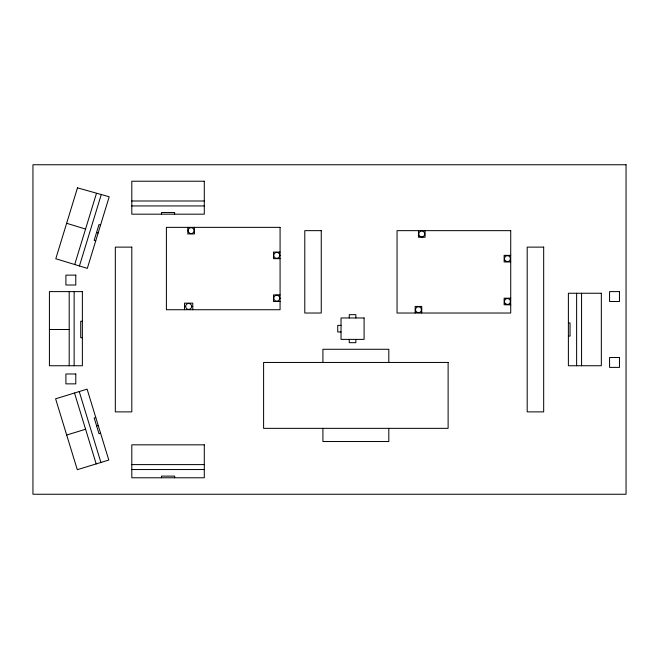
<?xml version="1.0" encoding="UTF-8"?>
<svg xmlns="http://www.w3.org/2000/svg" width="659" height="659" viewBox="0 0 659 659"><rect width="100%" height="100%" fill="white"/><g stroke="black" fill="none" stroke-linecap="round" stroke-linejoin="round"><path stroke-width="0.99" d="M98.133 232.998L96.576 232.438M74.714 264.514L96.387 193.622M79.434 265.964L101.115 195.064M95.786 417.518L94.212 417.995L99.023 433.754L100.605 433.268M66.683 435.031L85.588 429.248M96.618 425.879L98.191 425.393L87.112 389.156L55.603 398.794L77.284 469.686L108.793 460.056L98.191 425.393M131.8 200.995L204.29 200.995M131.8 205.938L204.29 205.938M280.075 252.067L273.485 252.067L273.485 258.657L280.075 258.657M279.745 255.362A2.966 2.966 0 0 1 275.297 257.933A2.966 2.966 0 0 1 275.297 252.792A2.966 2.966 0 0 1 279.745 255.362L280.075 255.362M510.725 255.362L504.135 255.362L504.135 261.952L510.725 261.952M280.075 294.902L273.485 294.902L273.485 301.493L280.075 301.493M279.745 298.197A2.966 2.966 0 0 0 275.297 295.627A2.966 2.966 0 0 0 275.297 300.768A2.966 2.966 0 0 0 279.745 298.197L280.075 298.197M510.725 298.197L504.135 298.197L504.135 304.787L510.725 304.787M184.52 306.435L185.698 306.435M191.58 306.435L192.757 306.435M82.375 321.262L80.727 321.262L80.727 337.738L82.375 337.738M568.387 322.91L570.035 322.91L570.035 336.09L568.387 336.09M341.032 325.381L337.738 325.381L337.738 331.971L341.032 331.971M49.425 329.5L69.195 329.5M131.8 464.595L204.29 464.595M131.8 469.537L204.29 469.537M66.641 223.286L85.546 229.068M100.539 225.114L98.982 224.562L94.171 240.321L95.72 240.873M79.237 391.561L100.909 462.461M74.508 393.011L96.189 463.911M581.567 293.255L581.567 365.745M576.625 293.255L576.625 365.745M425.055 230.65L425.055 237.24L418.465 237.24L418.465 230.65M421.76 313.025L421.76 306.435L415.17 306.435L415.17 313.025M388.81 362.45L388.81 349.27L322.91 349.27L322.91 362.45M388.81 428.35L388.81 441.53L322.91 441.53L322.91 428.35M355.86 317.967L355.86 314.673L349.27 314.673L349.27 317.967M355.86 339.385L355.86 342.68L349.27 342.68L349.27 339.385M194.405 227.355L194.405 233.945L187.815 233.945L187.815 227.355M192.757 309.73L192.757 303.14L184.52 303.14L184.52 309.73M174.635 214.175L174.635 212.528L161.455 212.528L161.455 214.175M174.635 477.775L174.635 476.127L161.455 476.127L161.455 477.775M74.138 291.608L74.138 365.745M69.195 291.608L69.195 365.745M77.482 187.84L55.801 258.74L87.317 268.37L109.205 196.761L77.482 187.84M188.968 303.486L188.194 303.502A2.966 2.966 0 0 0 185.69 306.106L185.706 306.88A2.966 2.966 0 0 0 188.309 309.384L189.084 309.368A2.966 2.966 0 0 0 191.588 306.764L191.571 305.99A2.966 2.966 0 0 0 188.968 303.486M626.05 164.75L32.95 164.75L32.95 494.25L626.05 494.25L626.05 164.75M204.29 181.225L131.8 181.225L131.8 214.175L204.29 214.175L204.29 181.225M280.075 227.355L166.398 227.355L166.398 309.73L280.075 309.73L280.075 227.355M321.262 230.65L304.787 230.65L304.787 313.025L321.262 313.025L321.262 230.65M510.725 230.65L397.048 230.65L397.048 313.025L510.725 313.025L510.725 230.65M131.8 247.125L115.325 247.125L115.325 411.875L131.8 411.875L131.8 247.125M543.675 247.125L527.2 247.125L527.2 411.875L543.675 411.875L543.675 247.125M75.785 275.132L65.9 275.132L65.9 285.017L75.785 285.017L75.785 275.132M82.375 291.608L49.425 291.608L49.425 365.745L82.375 365.745L82.375 291.608M619.46 291.608L609.575 291.608L609.575 301.493L619.46 301.493L619.46 291.608M601.337 293.255L568.387 293.255L568.387 365.745L601.337 365.745L601.337 293.255M364.097 317.967L341.032 317.967L341.032 339.385L364.097 339.385L364.097 317.967M619.46 357.507L609.575 357.507L609.575 367.392L619.46 367.392L619.46 357.507M448.12 362.45L263.6 362.45L263.6 428.35L448.12 428.35L448.12 362.45M75.785 373.983L65.9 373.983L65.9 383.868L75.785 383.868L75.785 373.983M204.29 444.825L131.8 444.825L131.8 477.775L204.29 477.775L204.29 444.825M189.627 233.22A2.966 2.966 0 0 0 194.076 230.65A2.966 2.966 0 0 0 189.627 228.08A2.966 2.966 0 0 0 189.627 233.22M420.08 236.392A2.966 2.966 0 0 0 424.717 234.176A2.966 2.966 0 0 0 420.483 231.268A2.966 2.966 0 0 0 420.08 236.392M416.958 312.284A2.966 2.966 0 0 0 421.43 309.755A2.966 2.966 0 0 0 417.007 307.152A2.966 2.966 0 0 0 416.958 312.284M505.947 261.228A2.966 2.966 0 0 0 510.396 258.657A2.966 2.966 0 0 0 505.947 256.087A2.966 2.966 0 0 0 505.947 261.228M505.947 304.063A2.966 2.966 0 0 0 510.396 301.493A2.966 2.966 0 0 0 505.947 298.922A2.966 2.966 0 0 0 505.947 304.063"/></g></svg>
